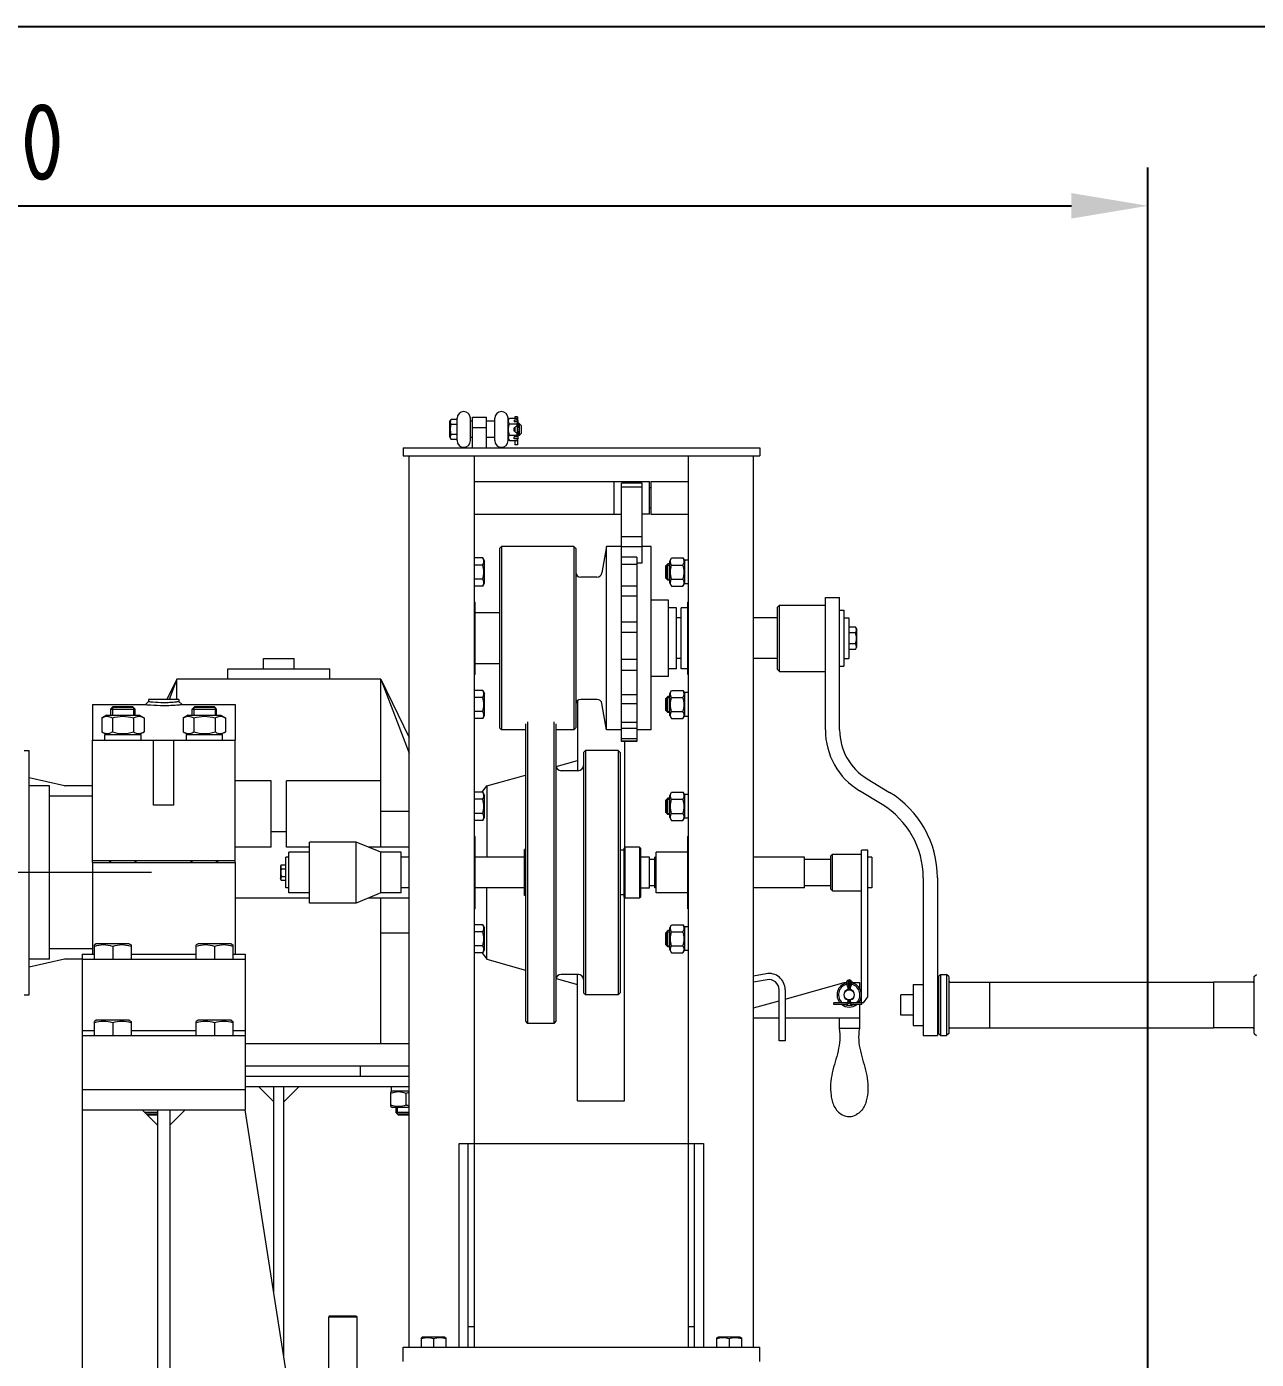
# Model space of a CAD drawing. Header units: millimetres. Extents: x 0 to 1611, y 0 to 420.
# Drawn here: x 282.7 to 331, y 286.5 to 338.8 of the extents above; entities that cross this region are included whole.
import ezdxf

# ---------------------------------------------------------------- set-up
doc = ezdxf.new("R2010")
doc.units = ezdxf.units.MM
doc.header["$LTSCALE"] = 32.67
doc.header["$PDMODE"] = 3
doc.header["$PDSIZE"] = 0.3125
doc.linetypes.add('CENTER', pattern=[0.6, 0.375, -0.075, 0.075, -0.075])
doc.linetypes.add('Сплошная', pattern=[0])
doc.layers.get('Defpoints').update_dxf_attribs({"linetype": 'CONTINUOUS', "lineweight": 18})
doc.layers.add('3_ALL_AXES', color=7, linetype='CONTINUOUS', lineweight=18)
doc.layers.add('Text', color=3, linetype='CONTINUOUS', lineweight=18)
doc.styles.add('Style1', font='romans.shx', dxfattribs={"width": 0.8})
doc.dimstyles.new('LIN1', dxfattribs={"dimtxt": 3, "dimasz": 3, "dimexe": 1.5, "dimexo": 0, "dimgap": 1, "dimtad": 1, "dimdec": 0, "dimzin": 12, "dimdsep": 46, "dimtxsty": 'Style1', "dimcen": 0, "dimclrt": 3, "dimadec": 0, "dimazin": 0, "dimtfac": 1, "dimtdec": 0, "dimtmove": 0, "dimatfit": 3, "dimfxl": 1, "dimtolj": 1, "dimtzin": 12, "dimarcsym": 0})

# ---------------------------------------------------------------- blocks, each defined once
blk = doc.blocks.new('*D98')
at = {"layer": 'Defpoints', "color": 0, "linetype": 'Сплошная', "transparency": 16777216}
for p in [(234.698, 338.803), (326.698, 331.768), (326.698, 276.386)]:
    blk.add_point(p, dxfattribs=at)
at = {"layer": 'Text', "color": 0, "linetype": 'Сплошная', "lineweight": -2, "transparency": 16777216}
for p, q in [((234.698, 338.803), (234.698, 330.268)), ((326.698, 276.386), (326.698, 333.268)), ((237.698, 331.768), (323.698, 331.768))]:
    blk.add_line(p, q, dxfattribs=at)
at = {"layer": 'Text', "color": 0, "linetype": 'Сплошная', "transparency": 16777216}
for points in [[(237.698, 332.268), (237.698, 331.268), (234.698, 331.768)], [(323.698, 332.268), (323.698, 331.268), (326.698, 331.768)]]:
    blk.add_solid(points, dxfattribs=at)
at = {"layer": 'Text', "color": 3, "linetype": 'Сплошная', "transparency": 16777216, "insert": (280.698, 334.268), "char_height": 3, "attachment_point": 5, "style": 'Style1'}
blk.add_mtext('\\A1;2300', dxfattribs=at)
blk = doc.blocks.new('*D99')
at = {"layer": 'Defpoints', "color": 0, "linetype": 'Сплошная', "transparency": 16777216}
for p in [(234.698, 338.803), (326.698, 276.386), (337.758, 276.386)]:
    blk.add_point(p, dxfattribs=at)
at = {"layer": 'Text', "color": 0, "linetype": 'Сплошная', "lineweight": -2, "transparency": 16777216}
for p, q in [((234.698, 338.803), (339.258, 338.803)), ((337.758, 335.803), (337.758, 279.386)), ((326.698, 276.386), (339.258, 276.386))]:
    blk.add_line(p, q, dxfattribs=at)
at = {"layer": 'Text', "color": 0, "linetype": 'Сплошная', "transparency": 16777216}
for points in [[(337.258, 335.803), (338.258, 335.803), (337.758, 338.803)], [(337.258, 279.386), (338.258, 279.386), (337.758, 276.386)]]:
    blk.add_solid(points, dxfattribs=at)
at = {"layer": 'Text', "color": 3, "linetype": 'Сплошная', "transparency": 16777216, "insert": (335.258, 307.594), "char_height": 3, "attachment_point": 5, "rotation": 90, "style": 'Style1'}
blk.add_mtext('\\A1;1560', dxfattribs=at)

msp = doc.modelspace()

# ---------------------------------------------------------------- linework, layer by layer
at = {"layer": '3_ALL_AXES', "linetype": 'Continuous'}
for p, q in [((299.578, 322.546), (299.578, 323.426)), ((300.098, 322.546), (300.098, 323.426)), ((300.178, 323.466), (300.738, 323.466)), ((300.178, 322.266), (300.178, 323.466)), ((300.738, 322.266), (300.738, 323.466)), ((301.058, 322.546), (301.058, 323.426)), ((301.578, 322.546), (301.578, 323.426)), ((301.578, 323.328), (301.634, 323.425)), ((301.634, 323.425), (301.922, 323.425)), ((301.95, 323.48), (301.846, 323.48)), ((301.846, 323.48), (301.846, 323.425)), ((301.978, 323.328), (301.922, 323.425)), ((301.95, 323.48), (301.95, 323.376)), ((299.298, 323.292), (299.348, 323.378)), ((299.298, 322.68), (299.298, 323.292)), ((299.578, 323.378), (299.348, 323.378)), ((299.578, 323.182), (299.348, 323.182)), ((300.178, 323.306), (300.098, 323.306)), ((300.178, 323.066), (300.738, 323.066)), ((301.058, 323.306), (300.738, 323.306)), ((301.634, 323.205), (301.922, 323.205)), ((301.952, 323.35), (301.818, 323.35)), ((301.818, 323.35), (301.818, 323.28)), ((301.952, 323.28), (301.818, 323.28)), ((301.846, 323.056), (301.818, 323.056)), ((301.818, 322.916), (301.818, 323.056)), ((301.846, 322.916), (301.818, 322.916)), ((301.846, 323.058), (301.846, 322.914)), ((301.95, 323.058), (301.95, 322.914)), ((301.95, 323.056), (301.978, 323.056)), ((301.978, 322.916), (301.95, 322.916)), ((301.978, 323.241), (301.952, 323.28)), ((301.952, 323.058), (301.952, 323.058)), ((301.952, 323.058), (301.952, 323.058)), ((301.952, 322.916), (301.952, 323.056)), ((301.978, 323.243), (301.978, 323.328)), ((301.978, 323.241), (301.978, 323.056)), ((302.018, 323.226), (301.978, 323.226)), ((301.978, 322.916), (301.978, 322.731)), ((302.098, 323.146), (302.018, 323.226)), ((302.018, 323.226), (302.018, 322.746)), ((302.098, 323.146), (302.098, 322.826)), ((299.298, 322.68), (299.348, 322.593)), ((299.578, 322.79), (299.348, 322.79)), ((299.578, 322.593), (299.348, 322.593)), ((300.178, 322.666), (300.098, 322.666)), ((301.058, 322.666), (300.738, 322.666)), ((301.578, 322.644), (301.634, 322.547)), ((301.634, 322.766), (301.922, 322.766)), ((301.634, 322.547), (301.922, 322.547)), ((301.952, 322.692), (301.818, 322.692)), ((301.818, 322.622), (301.818, 322.692)), ((301.952, 322.622), (301.818, 322.622)), ((301.846, 322.547), (301.846, 322.384)), ((301.95, 322.384), (301.846, 322.384)), ((301.978, 322.644), (301.922, 322.547)), ((301.95, 322.596), (301.95, 322.384)), ((301.977, 322.729), (301.978, 322.731)), ((301.978, 322.728), (301.977, 322.729)), ((302.018, 322.746), (301.978, 322.746)), ((301.978, 322.644), (301.978, 322.728)), ((302.098, 322.826), (302.018, 322.746)), ((297.458, 322.266), (311.458, 322.266)), ((297.458, 322.266), (297.458, 321.946)), ((297.458, 321.946), (311.458, 321.946)), ((297.698, 286.946), (297.698, 321.946)), ((300.258, 294.946), (300.258, 321.946)), ((308.658, 294.946), (308.658, 321.946)), ((311.218, 286.946), (311.218, 321.946)), ((311.458, 322.266), (311.458, 321.946)), ((300.258, 320.946), (307.138, 320.946)), ((305.738, 320.946), (305.738, 319.666)), ((306.838, 320.881), (306.038, 320.881)), ((306.038, 310.733), (306.038, 320.881)), ((306.838, 317.735), (306.838, 320.881)), ((307.138, 319.666), (307.138, 320.946)), ((307.178, 320.946), (308.658, 320.946)), ((307.178, 320.946), (307.178, 319.666)), ((306.838, 320.722), (306.038, 320.722)), ((307.138, 320.706), (307.178, 320.706)), ((307.138, 319.906), (307.178, 319.906)), ((300.258, 319.666), (306.038, 319.666)), ((307.138, 319.666), (306.838, 319.666)), ((307.178, 319.666), (308.658, 319.666)), ((306.838, 318.77), (306.038, 318.77)), ((301.238, 318.306), (301.318, 318.386)), ((301.238, 318.306), (301.238, 311.266)), ((304.158, 318.386), (301.318, 318.386)), ((301.318, 318.386), (301.318, 311.186)), ((304.238, 318.306), (304.158, 318.386)), ((304.158, 318.386), (304.158, 311.186)), ((304.238, 318.306), (304.238, 311.266)), ((305.438, 318.386), (305.266, 317.353)), ((306.038, 318.386), (305.438, 318.386)), ((305.438, 311.186), (305.438, 318.386)), ((306.838, 318.379), (306.038, 318.379)), ((307.198, 318.386), (306.838, 318.386)), ((307.198, 311.186), (307.198, 318.386)), ((300.587, 317.94), (300.258, 317.94)), ((300.587, 317.663), (300.258, 317.663)), ((300.587, 317.94), (300.658, 317.818)), ((300.658, 316.954), (300.658, 317.818)), ((306.638, 317.974), (306.038, 317.974)), ((306.638, 317.681), (306.038, 317.681)), ((306.638, 317.974), (306.638, 310.733)), ((306.838, 317.735), (306.638, 317.735)), ((307.858, 317.706), (307.778, 317.626)), ((307.815, 317.663), (307.926, 317.663)), ((307.815, 317.663), (307.815, 317.109)), ((307.926, 317.706), (307.858, 317.706)), ((307.858, 317.066), (307.858, 317.706)), ((307.926, 317.818), (307.997, 317.94)), ((307.926, 316.954), (307.926, 317.818)), ((307.997, 317.94), (308.447, 317.94)), ((307.997, 317.663), (308.447, 317.663)), ((308.447, 317.94), (308.518, 317.818)), ((308.658, 317.852), (308.518, 317.852)), ((308.518, 316.92), (308.518, 317.852)), ((305.069, 317.186), (304.438, 317.186)), ((307.778, 317.146), (307.778, 317.626)), ((307.858, 317.066), (307.778, 317.146)), ((300.587, 317.109), (300.258, 317.109)), ((300.587, 316.832), (300.258, 316.832)), ((300.587, 316.832), (300.658, 316.954)), ((306.638, 316.838), (306.038, 316.838)), ((307.815, 317.109), (307.926, 317.109)), ((307.926, 317.066), (307.858, 317.066)), ((307.926, 316.954), (307.997, 316.832)), ((307.997, 317.109), (308.447, 317.109)), ((307.997, 316.832), (308.447, 316.832)), ((308.447, 316.832), (308.518, 316.954)), ((308.658, 316.92), (308.518, 316.92)), ((300.278, 316.206), (300.258, 316.226)), ((300.278, 316.206), (300.278, 313.366)), ((306.638, 316.445), (306.038, 316.445)), ((307.878, 316.286), (307.198, 316.286)), ((307.878, 313.286), (307.878, 316.286)), ((308.638, 316.206), (308.658, 316.226)), ((308.638, 313.366), (308.638, 316.206)), ((312.158, 316.006), (312.238, 316.086)), ((312.238, 316.086), (314.038, 316.086)), ((312.238, 313.486), (312.238, 316.086)), ((314.038, 316.386), (314.598, 316.386)), ((314.038, 311.186), (314.038, 316.386)), ((314.598, 311.186), (314.598, 316.386)), ((301.238, 315.786), (300.278, 315.786)), ((308.198, 315.986), (307.878, 315.986)), ((308.198, 313.586), (308.198, 315.986)), ((308.378, 315.586), (308.198, 315.586)), ((308.638, 315.986), (308.378, 315.986)), ((308.378, 313.586), (308.378, 315.986)), ((312.158, 315.586), (311.218, 315.586)), ((312.158, 313.566), (312.158, 316.006)), ((314.598, 315.886), (314.758, 315.886)), ((314.758, 315.886), (314.758, 313.686)), ((314.758, 315.586), (314.958, 315.586)), ((314.958, 315.586), (314.958, 313.986)), ((306.638, 315.424), (306.038, 315.424)), ((315.222, 315.225), (314.958, 315.225)), ((315.222, 315.225), (315.278, 315.128)), ((315.278, 314.444), (315.278, 315.128)), ((306.638, 315.014), (306.038, 315.014)), ((315.222, 315.005), (314.958, 315.005)), ((315.222, 314.566), (314.958, 314.566)), ((291.978, 313.986), (293.178, 313.986)), ((291.978, 313.586), (291.978, 313.986)), ((293.178, 313.586), (293.178, 313.986)), ((308.378, 313.986), (308.198, 313.986)), ((312.158, 313.986), (311.218, 313.986)), ((314.758, 313.986), (314.958, 313.986)), ((315.222, 314.347), (314.958, 314.347)), ((315.222, 314.347), (315.278, 314.444)), ((290.578, 313.586), (294.578, 313.586)), ((290.578, 313.186), (290.578, 313.586)), ((294.578, 313.186), (294.578, 313.586)), ((301.238, 313.786), (300.278, 313.786)), ((306.638, 313.951), (306.038, 313.951)), ((306.638, 313.525), (306.038, 313.525)), ((308.198, 313.586), (307.878, 313.586)), ((308.638, 313.586), (308.378, 313.586)), ((312.158, 313.566), (312.238, 313.486)), ((312.238, 313.486), (314.038, 313.486)), ((314.598, 313.686), (314.758, 313.686)), ((288.578, 313.186), (288.187, 312.386)), ((288.578, 313.186), (288.27, 312.386)), ((296.578, 313.186), (288.578, 313.186)), ((288.578, 312.386), (288.578, 313.186)), ((296.578, 306.586), (296.578, 313.186)), ((296.578, 313.186), (297.698, 310.896)), ((296.578, 313.186), (297.698, 310.274)), ((300.278, 313.366), (300.258, 313.346)), ((307.878, 313.286), (307.198, 313.286)), ((308.638, 313.366), (308.658, 313.346)), ((300.587, 312.74), (300.258, 312.74)), ((300.587, 312.463), (300.258, 312.463)), ((300.587, 312.74), (300.658, 312.618)), ((300.658, 311.754), (300.658, 312.618)), ((306.638, 312.564), (306.038, 312.564)), ((307.858, 312.506), (307.778, 312.426)), ((307.778, 311.946), (307.778, 312.426)), ((307.815, 312.463), (307.926, 312.463)), ((307.815, 312.463), (307.815, 311.909)), ((307.926, 312.506), (307.858, 312.506)), ((307.858, 311.866), (307.858, 312.506)), ((307.926, 312.618), (307.997, 312.74)), ((307.926, 311.754), (307.926, 312.618)), ((307.997, 312.74), (308.447, 312.74)), ((307.997, 312.463), (308.447, 312.463)), ((308.447, 312.74), (308.518, 312.618)), ((308.658, 312.652), (308.518, 312.652)), ((308.518, 311.72), (308.518, 312.652)), ((285.258, 312.186), (287.338, 312.186)), ((285.258, 312.186), (285.258, 310.786)), ((285.978, 312.006), (286.078, 312.106)), ((285.978, 312.006), (286.938, 312.006)), ((285.978, 311.766), (285.978, 312.006)), ((286.873, 312.071), (286.043, 312.071)), ((286.043, 312.071), (286.043, 311.766)), ((286.078, 312.106), (286.838, 312.106)), ((286.938, 312.006), (286.838, 312.106)), ((286.873, 312.071), (286.873, 311.766)), ((286.938, 311.766), (286.938, 312.006)), ((287.458, 312.306), (287.338, 312.186)), ((288.658, 312.386), (287.458, 312.386)), ((287.458, 312.386), (287.458, 312.306)), ((288.658, 312.386), (288.658, 312.306)), ((288.778, 312.186), (288.658, 312.306)), ((288.778, 312.186), (290.858, 312.186)), ((289.178, 312.006), (289.278, 312.106)), ((289.178, 312.006), (290.138, 312.006)), ((289.178, 311.766), (289.178, 312.006)), ((290.073, 312.071), (289.243, 312.071)), ((289.243, 312.071), (289.243, 311.766)), ((289.278, 312.106), (290.038, 312.106)), ((290.138, 312.006), (290.038, 312.106)), ((290.073, 312.071), (290.073, 311.766)), ((290.138, 311.766), (290.138, 312.006)), ((290.858, 312.186), (290.858, 310.786)), ((300.587, 311.909), (300.258, 311.909)), ((304.304, 312.333), (304.304, 309.586)), ((305.069, 312.386), (304.438, 312.386)), ((305.438, 311.186), (305.266, 312.219)), ((306.638, 312.207), (306.038, 312.207)), ((307.858, 311.866), (307.778, 311.946)), ((307.815, 311.909), (307.926, 311.909)), ((307.997, 311.909), (308.447, 311.909)), ((285.81, 311.766), (285.627, 311.66)), ((285.627, 311.66), (285.627, 311.112)), ((285.81, 311.766), (287.106, 311.766)), ((286.042, 311.66), (286.042, 311.112)), ((286.874, 311.66), (286.874, 311.112)), ((287.106, 311.766), (287.289, 311.66)), ((287.289, 311.66), (287.289, 311.112)), ((289.01, 311.766), (288.827, 311.66)), ((288.827, 311.66), (288.827, 311.112)), ((289.01, 311.766), (290.306, 311.766)), ((289.242, 311.66), (289.242, 311.112)), ((290.074, 311.66), (290.074, 311.112)), ((290.306, 311.766), (290.489, 311.66)), ((290.489, 311.66), (290.489, 311.112)), ((300.587, 311.632), (300.258, 311.632)), ((300.587, 311.632), (300.658, 311.754)), ((302.258, 311.426), (302.258, 299.746)), ((302.338, 311.506), (302.338, 299.666)), ((303.378, 311.506), (303.378, 299.666)), ((303.458, 311.426), (303.458, 299.746)), ((306.638, 311.477), (306.038, 311.477)), ((307.926, 311.866), (307.858, 311.866)), ((307.926, 311.754), (307.997, 311.632)), ((307.997, 311.632), (308.447, 311.632)), ((308.447, 311.632), (308.518, 311.754)), ((308.658, 311.72), (308.518, 311.72)), ((285.627, 311.112), (285.81, 311.006)), ((285.748, 311.006), (287.168, 311.006)), ((285.748, 310.786), (285.748, 311.006)), ((287.289, 311.112), (287.106, 311.006)), ((287.168, 310.786), (287.168, 311.006)), ((288.827, 311.112), (289.01, 311.006)), ((288.948, 311.006), (290.368, 311.006)), ((288.948, 310.786), (288.948, 311.006)), ((290.489, 311.112), (290.306, 311.006)), ((290.368, 310.786), (290.368, 311.006)), ((301.238, 311.266), (301.318, 311.186)), ((302.258, 311.186), (301.318, 311.186)), ((304.158, 311.186), (303.458, 311.186)), ((304.238, 311.266), (304.158, 311.186)), ((306.038, 311.186), (305.438, 311.186)), ((306.638, 311.238), (306.038, 311.238)), ((307.198, 311.186), (306.638, 311.186)), ((282.578, 310.386), (282.778, 310.386)), ((282.778, 300.786), (282.778, 310.386)), ((285.258, 310.786), (290.858, 310.786)), ((285.258, 305.986), (285.258, 310.786)), ((287.658, 308.238), (287.658, 310.786)), ((288.458, 308.238), (288.458, 310.786)), ((290.858, 305.986), (290.858, 310.786)), ((304.538, 310.306), (304.618, 310.386)), ((305.898, 310.386), (304.618, 310.386)), ((304.618, 310.386), (304.618, 300.786)), ((305.978, 310.306), (305.898, 310.386)), ((305.898, 310.386), (305.898, 300.786)), ((306.638, 310.838), (306.038, 310.838)), ((306.638, 310.75), (306.038, 310.75)), ((306.638, 310.733), (306.038, 310.733)), ((306.144, 310.733), (306.144, 306.551)), ((303.462, 309.749), (304.304, 309.986)), ((304.538, 310.306), (304.538, 300.866)), ((305.978, 310.306), (305.978, 300.866)), ((284.169, 308.988), (282.778, 309.3)), ((300.744, 308.986), (302.258, 309.411)), ((304.338, 309.586), (303.658, 309.586)), ((315.672, 309.273), (316.558, 308.733)), ((283.578, 308.986), (282.778, 308.986)), ((283.578, 302.186), (283.578, 308.986)), ((285.258, 308.986), (284.187, 308.986)), ((292.278, 309.186), (290.858, 309.186)), ((292.278, 306.586), (292.278, 309.186)), ((296.578, 309.186), (292.878, 309.186)), ((292.878, 306.586), (292.878, 309.186)), ((300.568, 308.74), (300.744, 308.986)), ((300.744, 308.986), (300.744, 306.186)), ((316.267, 308.255), (315.381, 308.795)), ((285.258, 308.586), (283.578, 308.586)), ((288.458, 308.238), (287.658, 308.238)), ((300.587, 308.74), (300.258, 308.74)), ((300.587, 308.463), (300.258, 308.463)), ((300.587, 308.74), (300.658, 308.618)), ((300.658, 307.754), (300.658, 308.618)), ((307.858, 308.506), (307.778, 308.426)), ((307.778, 307.946), (307.778, 308.426)), ((307.815, 308.463), (307.926, 308.463)), ((307.815, 308.463), (307.815, 307.909)), ((307.926, 308.506), (307.858, 308.506)), ((307.858, 307.866), (307.858, 308.506)), ((307.926, 308.618), (307.997, 308.74)), ((307.926, 307.754), (307.926, 308.618)), ((307.997, 308.74), (308.447, 308.74)), ((307.997, 308.463), (308.447, 308.463)), ((308.447, 308.74), (308.518, 308.618)), ((308.658, 308.652), (308.518, 308.652)), ((308.518, 307.72), (308.518, 308.652)), ((297.698, 307.986), (296.578, 307.986)), ((300.587, 307.909), (300.258, 307.909)), ((300.587, 307.632), (300.658, 307.754)), ((307.858, 307.866), (307.778, 307.946)), ((307.815, 307.909), (307.926, 307.909)), ((307.926, 307.866), (307.858, 307.866)), ((307.926, 307.754), (307.997, 307.632)), ((307.997, 307.909), (308.447, 307.909)), ((308.447, 307.632), (308.518, 307.754)), ((308.658, 307.72), (308.518, 307.72)), ((292.878, 307.186), (292.278, 307.186)), ((300.587, 307.632), (300.258, 307.632)), ((307.997, 307.632), (308.447, 307.632)), ((295.612, 306.786), (293.778, 306.786)), ((293.778, 304.386), (293.778, 306.786)), ((296.578, 306.386), (295.612, 306.786)), ((295.612, 304.386), (295.612, 306.786)), ((300.278, 307.006), (300.258, 307.026)), ((300.278, 307.006), (300.278, 304.166)), ((308.638, 307.006), (308.658, 307.026)), ((308.638, 304.166), (308.638, 307.006)), ((292.278, 306.586), (290.858, 306.586)), ((292.978, 306.186), (292.858, 306.186)), ((292.858, 304.986), (292.858, 306.186)), ((293.778, 306.586), (292.878, 306.586)), ((293.778, 306.386), (292.978, 306.386)), ((292.978, 304.786), (292.978, 306.386)), ((297.698, 306.586), (296.095, 306.586)), ((297.378, 306.386), (296.578, 306.386)), ((296.578, 304.786), (296.578, 306.386)), ((297.378, 304.786), (297.378, 306.386)), ((297.698, 306.186), (297.378, 306.186)), ((302.218, 306.186), (300.278, 306.186)), ((302.258, 306.486), (302.218, 306.486)), ((302.218, 304.686), (302.218, 306.486)), ((306.138, 306.466), (305.978, 306.466)), ((306.138, 306.546), (306.178, 306.586)), ((306.138, 304.626), (306.138, 306.546)), ((306.738, 306.586), (306.178, 306.586)), ((306.178, 304.586), (306.178, 306.586)), ((306.778, 306.546), (306.738, 306.586)), ((306.738, 306.586), (306.738, 304.586)), ((306.778, 306.546), (306.778, 304.626)), ((307.138, 306.196), (306.778, 306.196)), ((307.138, 304.976), (307.138, 306.196)), ((307.398, 306.186), (307.338, 306.186)), ((307.338, 304.986), (307.338, 306.186)), ((308.638, 306.386), (307.398, 306.386)), ((307.398, 304.786), (307.398, 306.386)), ((313.218, 306.186), (311.218, 306.186)), ((313.218, 304.986), (313.218, 306.186)), ((314.258, 306.242), (314.322, 306.306)), ((314.258, 304.93), (314.258, 306.242)), ((314.322, 306.306), (315.458, 306.306)), ((314.322, 304.866), (314.322, 306.306)), ((315.698, 306.466), (315.458, 306.466)), ((315.458, 300.466), (315.458, 306.466)), ((315.698, 305.531), (315.698, 306.466)), ((315.858, 306.186), (315.698, 306.186)), ((315.858, 306.186), (315.858, 304.986)), ((285.258, 306.066), (290.858, 306.066)), ((285.258, 305.986), (290.858, 305.986)), ((285.258, 305.986), (285.258, 302.386)), ((285.938, 305.986), (285.938, 306.066)), ((285.978, 305.986), (285.978, 306.066)), ((286.938, 305.986), (286.938, 306.066)), ((286.978, 305.986), (286.978, 306.066)), ((289.138, 305.986), (289.138, 306.066)), ((289.178, 305.986), (289.178, 306.066)), ((290.138, 305.986), (290.138, 306.066)), ((290.178, 305.986), (290.178, 306.066)), ((290.858, 305.986), (290.858, 302.386)), ((292.676, 305.886), (292.638, 305.82)), ((292.638, 305.82), (292.638, 305.352)), ((292.676, 305.886), (292.858, 305.886)), ((292.676, 305.736), (292.858, 305.736)), ((307.338, 306.102), (307.138, 306.102)), ((314.258, 306.102), (313.218, 306.102)), ((292.676, 305.286), (292.638, 305.352)), ((292.676, 305.436), (292.858, 305.436)), ((292.676, 305.286), (292.858, 305.286)), ((315.698, 300.706), (315.698, 305.531)), ((317.878, 305.386), (317.878, 299.186)), ((318.438, 305.386), (318.438, 299.186)), ((293.778, 304.586), (290.858, 304.586)), ((292.978, 304.986), (292.858, 304.986)), ((293.778, 304.786), (292.978, 304.786)), ((296.578, 304.786), (295.612, 304.386)), ((297.698, 304.586), (296.095, 304.586)), ((297.378, 304.786), (296.578, 304.786)), ((296.578, 298.866), (296.578, 304.586)), ((297.698, 304.986), (297.378, 304.986)), ((302.218, 304.986), (300.278, 304.986)), ((300.744, 302.186), (300.744, 304.986)), ((302.258, 304.686), (302.218, 304.686)), ((306.138, 304.706), (305.978, 304.706)), ((306.138, 304.626), (306.178, 304.586)), ((306.144, 296.626), (306.144, 304.62)), ((306.738, 304.586), (306.178, 304.586)), ((306.778, 304.626), (306.738, 304.586)), ((307.138, 304.976), (306.778, 304.976)), ((307.338, 305.07), (307.138, 305.07)), ((307.398, 304.986), (307.338, 304.986)), ((308.638, 304.786), (307.398, 304.786)), ((313.218, 304.986), (311.218, 304.986)), ((314.258, 305.07), (313.218, 305.07)), ((314.258, 304.93), (314.322, 304.866)), ((314.322, 304.866), (315.458, 304.866)), ((315.858, 304.986), (315.698, 304.986)), ((295.612, 304.386), (293.778, 304.386)), ((300.278, 304.166), (300.258, 304.146)), ((308.638, 304.166), (308.658, 304.146)), ((300.587, 303.54), (300.258, 303.54)), ((300.587, 303.54), (300.658, 303.418)), ((307.926, 303.418), (307.997, 303.54)), ((307.997, 303.54), (308.447, 303.54)), ((308.447, 303.54), (308.518, 303.418)), ((297.698, 303.207), (296.578, 303.207)), ((300.587, 303.263), (300.258, 303.263)), ((300.658, 302.554), (300.658, 303.418)), ((307.858, 303.306), (307.778, 303.226)), ((307.778, 302.746), (307.778, 303.226)), ((307.815, 303.263), (307.926, 303.263)), ((307.815, 303.263), (307.815, 302.709)), ((307.926, 303.306), (307.858, 303.306)), ((307.858, 302.666), (307.858, 303.306)), ((307.926, 302.554), (307.926, 303.418)), ((307.997, 303.263), (308.447, 303.263)), ((308.658, 303.452), (308.518, 303.452)), ((308.518, 302.52), (308.518, 303.452)), ((285.258, 302.586), (283.578, 302.586)), ((285.41, 302.786), (285.338, 302.744)), ((285.338, 302.186), (285.338, 302.744)), ((286.706, 302.786), (285.41, 302.786)), ((286.058, 302.68), (286.058, 302.186)), ((286.706, 302.786), (286.778, 302.744)), ((286.778, 302.744), (286.778, 302.186)), ((289.41, 302.786), (289.338, 302.744)), ((289.338, 302.186), (289.338, 302.744)), ((290.706, 302.786), (289.41, 302.786)), ((290.058, 302.68), (290.058, 302.186)), ((290.706, 302.786), (290.778, 302.744)), ((290.778, 302.744), (290.778, 302.186)), ((300.587, 302.709), (300.258, 302.709)), ((300.587, 302.432), (300.658, 302.554)), ((307.858, 302.666), (307.778, 302.746)), ((307.815, 302.709), (307.926, 302.709)), ((307.926, 302.666), (307.858, 302.666)), ((307.926, 302.554), (307.997, 302.432)), ((307.997, 302.709), (308.447, 302.709)), ((308.447, 302.432), (308.518, 302.554)), ((308.658, 302.52), (308.518, 302.52)), ((283.578, 302.186), (282.778, 302.186)), ((284.169, 302.184), (282.778, 301.872)), ((284.858, 302.186), (284.187, 302.186)), ((284.858, 302.386), (285.338, 302.386)), ((284.858, 302.386), (284.858, 299.386)), ((284.858, 302.186), (291.258, 302.186)), ((286.778, 302.386), (289.338, 302.386)), ((290.778, 302.386), (291.258, 302.386)), ((291.258, 302.386), (291.258, 299.386)), ((300.587, 302.432), (300.258, 302.432)), ((300.568, 302.432), (300.744, 302.186)), ((300.744, 302.186), (302.258, 301.76)), ((307.997, 302.432), (308.447, 302.432)), ((303.462, 301.422), (304.304, 301.186)), ((304.338, 301.586), (303.658, 301.586)), ((304.304, 296.626), (304.304, 301.586)), ((311.218, 301.532), (311.709, 301.617)), ((318.558, 301.586), (318.478, 301.506)), ((318.478, 301.506), (318.478, 299.266)), ((318.558, 301.586), (318.798, 301.586)), ((318.558, 301.586), (318.558, 299.186)), ((318.878, 301.506), (318.798, 301.586)), ((318.798, 301.586), (318.798, 299.186)), ((318.878, 301.506), (318.878, 299.266)), ((330.878, 301.506), (330.958, 301.586)), ((330.878, 299.266), (330.878, 301.506)), ((311.75, 301.38), (311.218, 301.288)), ((312.218, 298.986), (312.218, 300.986)), ((312.458, 300.622), (314.774, 301.266)), ((312.458, 300.986), (312.458, 298.986)), ((314.774, 301.266), (314.86, 301.266)), ((314.866, 301.22), (314.919, 301.07)), ((314.915, 301.266), (315.033, 301.266)), ((314.917, 301.238), (314.97, 301.088)), ((314.919, 301.07), (314.92, 301.066)), ((314.92, 301.066), (314.92, 300.978)), ((314.974, 301.066), (314.974, 300.986)), ((314.978, 301.088), (315.031, 301.238)), ((315.028, 301.066), (315.029, 301.07)), ((315.028, 300.978), (315.028, 301.066)), ((315.029, 301.07), (315.081, 301.22)), ((315.088, 301.266), (315.374, 301.266)), ((315.374, 301.266), (315.374, 301.051)), ((317.478, 301.186), (317.878, 301.186)), ((317.478, 301.186), (317.478, 299.586)), ((318.478, 301.086), (318.438, 301.086)), ((318.942, 301.286), (320.478, 301.286)), ((320.478, 301.286), (329.278, 301.286)), ((320.478, 301.286), (320.478, 299.486)), ((330.814, 301.286), (329.278, 301.286)), ((329.278, 301.286), (329.278, 299.486)), ((282.578, 300.786), (282.778, 300.786)), ((304.538, 300.866), (304.618, 300.786)), ((305.898, 300.786), (304.618, 300.786)), ((305.978, 300.866), (305.898, 300.786)), ((311.218, 300.278), (312.218, 300.556)), ((314.88, 300.466), (314.372, 300.466)), ((314.372, 300.412), (314.372, 300.466)), ((314.88, 300.412), (314.372, 300.412)), ((314.92, 300.593), (314.92, 300.506)), ((314.974, 300.586), (314.974, 300.506)), ((315.028, 300.506), (315.028, 300.593)), ((315.538, 300.466), (315.068, 300.466)), ((315.468, 300.412), (315.068, 300.412)), ((315.374, 300.521), (315.374, 300.466)), ((315.374, 300.412), (315.374, 299.466)), ((315.468, 300.412), (315.468, 300.466)), ((315.538, 300.466), (315.698, 300.706)), ((317.478, 300.786), (316.998, 300.786)), ((316.998, 299.986), (316.998, 300.786)), ((312.218, 299.866), (311.218, 299.866)), ((315.374, 299.866), (312.458, 299.866)), ((314.574, 299.866), (314.574, 299.466)), ((317.478, 299.986), (316.998, 299.986)), ((284.858, 299.386), (285.338, 299.386)), ((284.858, 299.386), (285.338, 299.386)), ((284.858, 299.386), (284.858, 276.386)), ((285.41, 299.786), (285.338, 299.744)), ((285.338, 299.186), (285.338, 299.744)), ((286.706, 299.786), (285.41, 299.786)), ((286.058, 299.68), (286.058, 299.186)), ((286.706, 299.786), (286.778, 299.744)), ((286.778, 299.744), (286.778, 299.186)), ((286.778, 299.386), (289.338, 299.386)), ((286.778, 299.386), (289.338, 299.386)), ((289.41, 299.786), (289.338, 299.744)), ((289.338, 299.186), (289.338, 299.744)), ((290.706, 299.786), (289.41, 299.786)), ((290.058, 299.68), (290.058, 299.186)), ((290.706, 299.786), (290.778, 299.744)), ((290.778, 299.744), (290.778, 299.186)), ((290.778, 299.386), (291.258, 299.386)), ((290.778, 299.386), (291.258, 299.386)), ((291.258, 299.386), (291.258, 296.266)), ((302.258, 299.746), (302.338, 299.666)), ((303.378, 299.666), (302.338, 299.666)), ((303.458, 299.746), (303.378, 299.666)), ((315.374, 299.466), (314.574, 299.466)), ((317.478, 299.586), (317.878, 299.586)), ((318.478, 299.686), (318.438, 299.686)), ((318.942, 299.486), (320.478, 299.486)), ((320.478, 299.486), (329.278, 299.486)), ((330.814, 299.486), (329.278, 299.486)), ((284.858, 299.186), (291.258, 299.186)), ((297.698, 298.866), (291.258, 298.866)), ((312.458, 298.986), (312.218, 298.986)), ((317.878, 299.186), (318.438, 299.186)), ((318.558, 299.186), (318.478, 299.266)), ((318.558, 299.186), (318.798, 299.186)), ((318.878, 299.266), (318.798, 299.186)), ((330.878, 299.266), (330.958, 299.186)), ((297.698, 297.986), (291.258, 297.986)), ((295.778, 297.986), (295.778, 297.586)), ((291.258, 297.586), (297.698, 297.586)), ((284.858, 297.066), (291.258, 297.066)), ((291.258, 297.186), (297.698, 297.186)), ((292.378, 296.586), (291.778, 297.186)), ((292.378, 289.114), (292.378, 297.186)), ((293.378, 297.186), (292.778, 296.586)), ((292.778, 286.56), (292.778, 297.186)), ((297.038, 297.006), (296.978, 296.971)), ((296.978, 296.4), (296.978, 296.971)), ((296.988, 297.186), (296.988, 297.006)), ((297.698, 297.006), (296.988, 297.006)), ((297.578, 296.454), (297.578, 296.918)), ((284.858, 296.266), (291.258, 296.266)), ((287.818, 295.666), (287.218, 296.266)), ((287.232, 296.252), (287.232, 296.266)), ((287.818, 296.266), (287.818, 276.386)), ((288.898, 296.266), (288.298, 295.666)), ((288.298, 296.266), (288.298, 276.386)), ((294.058, 278.386), (291.258, 296.266)), ((296.978, 296.4), (297.038, 296.366)), ((297.698, 296.366), (297.038, 296.366)), ((297.178, 296.366), (297.178, 296.166)), ((297.232, 296.112), (297.232, 296.366)), ((304.304, 296.626), (306.144, 296.626)), ((287.818, 296.166), (287.318, 296.166)), ((287.372, 296.112), (287.818, 296.112)), ((287.818, 296.066), (287.418, 296.066)), ((297.698, 296.166), (297.178, 296.166)), ((297.278, 296.066), (297.178, 296.166)), ((297.232, 296.112), (297.698, 296.112)), ((297.698, 296.066), (297.278, 296.066)), ((299.658, 294.946), (309.258, 294.946)), ((299.658, 286.946), (299.658, 294.946)), ((300.018, 286.946), (300.018, 294.946)), ((300.258, 286.946), (300.258, 294.946)), ((308.658, 286.946), (308.658, 294.946)), ((308.898, 286.946), (308.898, 294.946)), ((309.258, 294.946), (309.258, 286.946)), ((294.588, 288.186), (294.548, 288.146)), ((294.548, 288.146), (295.648, 288.146)), ((294.548, 285.586), (294.548, 288.146)), ((294.588, 288.186), (295.608, 288.186)), ((295.608, 288.186), (295.648, 288.146)), ((295.648, 285.586), (295.648, 288.146)), ((298.226, 287.346), (298.178, 287.318)), ((298.178, 286.946), (298.178, 287.318)), ((299.09, 287.346), (298.226, 287.346)), ((299.09, 287.346), (299.138, 287.318)), ((299.138, 287.318), (299.138, 286.946)), ((300.258, 287.746), (300.018, 287.746)), ((308.898, 287.746), (308.658, 287.746)), ((309.826, 287.346), (309.778, 287.318)), ((309.778, 286.946), (309.778, 287.318)), ((310.69, 287.346), (309.826, 287.346)), ((310.69, 287.346), (310.738, 287.318)), ((310.738, 287.318), (310.738, 286.946)), ((297.458, 286.946), (311.458, 286.946)), ((297.458, 286.386), (297.458, 286.946)), ((298.658, 287.275), (298.658, 286.946)), ((310.258, 287.275), (310.258, 286.946)), ((311.458, 286.386), (311.458, 286.946))]:
    msp.add_line(p, q, dxfattribs=at)
at = {"layer": '3_ALL_AXES', "linetype": 'CENTER'}
msp.add_line((287.578, 305.586), (213.054, 305.586), dxfattribs=at)
at = {"layer": '3_ALL_AXES', "linetype": 'Continuous'}
msp.add_circle((314.974, 300.786), 0.2, dxfattribs=at)
for centre, radius, start, end in [((299.838, 323.426), 0.26, 0, 180), ((301.318, 323.426), 0.26, 0, 180), ((301.932, 323.378), 0.345, 206.1954, 210.0783), ((301.898, 322.986), 0.064, 144.9039, 215.0961), ((301.898, 323.046), 0.054, 16.6015, 163.3985), ((301.858, 323.058), 0.012, 163.3985, 180), ((301.858, 322.914), 0.012, 180, 196.6015), ((301.898, 322.926), 0.054, 196.6015, 343.3985), ((301.938, 323.058), 0.012, 0, 16.6015), ((301.898, 322.986), 0.064, 324.9039, 35.0961), ((301.938, 322.914), 0.012, 343.3985, 0), ((283.818, 311.458), 21.686, 33.1304, 33.2541), ((301.248, 322.982), 0.708, 6.1533, 6.4336), ((301.253, 322.983), 0.703, 5.9712, 6.1318), ((301.253, 322.989), 0.703, 353.8468, 354.0288), ((301.248, 322.989), 0.708, 353.5664, 353.8467), ((299.838, 322.546), 0.26, 180, 0), ((301.318, 322.546), 0.26, 180, 0), ((301.932, 322.594), 0.345, 149.9217, 153.8046), ((283.673, 334.678), 21.859, 326.7462, 326.864), ((283.818, 334.513), 21.686, 326.7459, 326.8696), ((304.438, 317.386), 0.2, 180, 270), ((305.069, 317.386), 0.2, 270, 350.5377), ((304.438, 312.186), 0.2, 90, 180), ((305.069, 312.186), 0.2, 9.4623, 90), ((316.838, 311.186), 2.8, 180, 238.6365), ((316.838, 311.186), 2.24, 180, 238.6365), ((303.658, 309.786), 0.2, 180, 270), ((304.338, 309.786), 0.2, 270, 0), ((284.187, 309.066), 0.08, 257.3546, 270), ((314.518, 305.386), 3.36, 0, 58.6365), ((314.518, 305.386), 3.92, 0, 58.6365), ((284.187, 302.106), 0.08, 90, 102.6454), ((303.658, 301.386), 0.2, 90, 180), ((304.338, 301.386), 0.2, 0, 90), ((311.818, 300.986), 0.64, 0, 99.7824), ((311.818, 300.986), 0.4, 0, 99.7824), ((314.974, 300.786), 0.48, 103.7214, 221.8315), ((314.974, 300.786), 0.42, 103.5541, 229.6516), ((314.974, 300.786), 0.21, 104.9094, 255.0906), ((314.974, 301.258), 0.114, 340.6081, 199.3919), ((314.974, 301.258), 0.06, 340.6081, 199.3919), ((314.974, 300.786), 0.48, 82.8408, 97.1592), ((314.974, 300.786), 0.42, 83.9282, 96.0718), ((314.908, 301.066), 0.066, 0, 19.3919), ((315.04, 301.066), 0.066, 160.6081, 180), ((314.974, 300.786), 0.21, 284.9094, 75.0906), ((314.974, 300.786), 0.42, 310.3484, 76.4459), ((314.974, 300.786), 0.48, 318.1685, 76.2786), ((318.942, 301.35), 0.064, 180, 270), ((330.814, 301.35), 0.064, 270, 0), ((314.974, 300.786), 0.48, 231.2274, 308.7726), ((314.974, 300.786), 0.42, 243.005, 296.995), ((314.88, 300.506), 0.094, 270, 0), ((314.88, 300.506), 0.04, 270, 0), ((315.068, 300.506), 0.094, 180, 270), ((315.068, 300.506), 0.04, 180, 270), ((318.942, 299.422), 0.064, 90, 180), ((330.814, 299.422), 0.064, 0, 90), ((314.974, 296.595), 0.585, 242.2061, 297.7939)]:
    msp.add_arc(centre, radius, start, end, dxfattribs=at)
for points, knots in [([(301.623, 323.226), (301.615, 323.242), (301.602, 323.274), (301.596, 323.344), (301.616, 323.394), (301.634, 323.425)], [0, 0, 0, 0, 0.253828, 0.496665, 1, 1, 1, 1]), ([(301.952, 323.35), (301.951, 323.356), (301.944, 323.382), (301.932, 323.407), (301.922, 323.425)], [0, 0, 0, 0, 0.242032, 1, 1, 1, 1]), ([(299.348, 323.182), (299.331, 323.212), (299.304, 323.28), (299.331, 323.349), (299.348, 323.378)], [0, 0, 0, 0, 0.5, 1, 1, 1, 1]), ([(299.348, 322.79), (299.33, 322.853), (299.306, 322.986), (299.33, 323.119), (299.348, 323.182)], [0, 0, 0, 0, 0.5, 1, 1, 1, 1]), ([(301.634, 322.766), (301.613, 322.838), (301.586, 322.986), (301.613, 323.134), (301.634, 323.205)], [0, 0, 0, 0, 0.5, 1, 1, 1, 1]), ([(301.922, 323.205), (301.926, 323.211), (301.938, 323.235), (301.948, 323.26), (301.952, 323.28)], [0, 0, 0, 0, 0.259134, 1, 1, 1, 1]), ([(299.348, 322.593), (299.331, 322.623), (299.304, 322.691), (299.331, 322.76), (299.348, 322.79)], [0, 0, 0, 0, 0.5, 1, 1, 1, 1]), ([(301.634, 322.547), (301.616, 322.577), (301.596, 322.628), (301.602, 322.698), (301.615, 322.73), (301.623, 322.746)], [0, 0, 0, 0, 0.503335, 0.746172, 1, 1, 1, 1]), ([(301.952, 322.692), (301.951, 322.698), (301.944, 322.724), (301.932, 322.749), (301.922, 322.766)], [0, 0, 0, 0, 0.242032, 1, 1, 1, 1]), ([(301.922, 322.547), (301.926, 322.553), (301.938, 322.577), (301.948, 322.602), (301.952, 322.622)], [0, 0, 0, 0, 0.259134, 1, 1, 1, 1]), ([(300.587, 317.663), (300.612, 317.705), (300.649, 317.802), (300.612, 317.898), (300.587, 317.94)], [0, 0, 0, 0, 0.5, 1, 1, 1, 1]), ([(300.587, 317.109), (300.613, 317.198), (300.647, 317.386), (300.613, 317.573), (300.587, 317.663)], [0, 0, 0, 0, 0.5, 1, 1, 1, 1]), ([(307.975, 317.706), (307.967, 317.725), (307.954, 317.763), (307.951, 317.846), (307.976, 317.904), (307.997, 317.94)], [0, 0, 0, 0, 0.250796, 0.493485, 1, 1, 1, 1]), ([(307.997, 317.109), (307.971, 317.198), (307.937, 317.386), (307.971, 317.573), (307.997, 317.663)], [0, 0, 0, 0, 0.5, 1, 1, 1, 1]), ([(308.469, 317.706), (308.477, 317.725), (308.49, 317.763), (308.493, 317.846), (308.468, 317.904), (308.447, 317.94)], [0, 0, 0, 0, 0.250796, 0.493485, 1, 1, 1, 1]), ([(308.447, 317.109), (308.473, 317.198), (308.507, 317.386), (308.473, 317.573), (308.447, 317.663)], [0, 0, 0, 0, 0.5, 1, 1, 1, 1]), ([(300.587, 316.832), (300.612, 316.873), (300.649, 316.97), (300.612, 317.067), (300.587, 317.109)], [0, 0, 0, 0, 0.5, 1, 1, 1, 1]), ([(307.997, 316.832), (307.976, 316.867), (307.951, 316.926), (307.954, 317.008), (307.967, 317.047), (307.975, 317.066)], [0, 0, 0, 0, 0.506515, 0.749204, 1, 1, 1, 1]), ([(308.447, 316.832), (308.468, 316.867), (308.493, 316.926), (308.49, 317.008), (308.477, 317.047), (308.469, 317.066)], [0, 0, 0, 0, 0.506515, 0.749204, 1, 1, 1, 1]), ([(315.222, 315.005), (315.241, 315.038), (315.271, 315.115), (315.241, 315.191), (315.222, 315.225)], [0, 0, 0, 0, 0.5, 1, 1, 1, 1]), ([(315.222, 314.566), (315.243, 314.638), (315.269, 314.786), (315.243, 314.934), (315.222, 315.005)], [0, 0, 0, 0, 0.5, 1, 1, 1, 1]), ([(315.222, 314.347), (315.241, 314.38), (315.271, 314.457), (315.241, 314.533), (315.222, 314.566)], [0, 0, 0, 0, 0.5, 1, 1, 1, 1]), ([(300.587, 312.463), (300.612, 312.505), (300.649, 312.602), (300.612, 312.698), (300.587, 312.74)], [0, 0, 0, 0, 0.5, 1, 1, 1, 1]), ([(300.587, 311.909), (300.613, 311.998), (300.647, 312.186), (300.613, 312.373), (300.587, 312.463)], [0, 0, 0, 0, 0.5, 1, 1, 1, 1]), ([(307.975, 312.506), (307.967, 312.525), (307.954, 312.563), (307.951, 312.646), (307.976, 312.704), (307.997, 312.74)], [0, 0, 0, 0, 0.250796, 0.493485, 1, 1, 1, 1]), ([(307.997, 311.909), (307.971, 311.998), (307.937, 312.186), (307.971, 312.373), (307.997, 312.463)], [0, 0, 0, 0, 0.5, 1, 1, 1, 1]), ([(308.469, 312.506), (308.477, 312.525), (308.49, 312.563), (308.493, 312.646), (308.468, 312.704), (308.447, 312.74)], [0, 0, 0, 0, 0.250796, 0.493485, 1, 1, 1, 1]), ([(308.447, 311.909), (308.473, 311.998), (308.507, 312.186), (308.473, 312.373), (308.447, 312.463)], [0, 0, 0, 0, 0.5, 1, 1, 1, 1]), ([(287.338, 312.186), (287.407, 312.175), (287.648, 312.162), (287.888, 312.148), (288.058, 312.148)], [0, 0, 0, 0, 0.291337, 1, 1, 1, 1]), ([(287.458, 312.306), (287.515, 312.294), (287.716, 312.281), (287.916, 312.267), (288.058, 312.267)], [0, 0, 0, 0, 0.291674, 1, 1, 1, 1]), ([(288.058, 312.267), (288.135, 312.267), (288.277, 312.27), (288.445, 312.284), (288.552, 312.292), (288.607, 312.302), (288.638, 312.299), (288.655, 312.308), (288.658, 312.306)], [0, 0, 0, 0, 0.384319, 0.709722, 0.833685, 0.925155, 0.981153, 1, 1, 1, 1]), ([(288.058, 312.148), (288.15, 312.148), (288.321, 312.151), (288.522, 312.164), (288.65, 312.172), (288.717, 312.183), (288.754, 312.178), (288.775, 312.189), (288.778, 312.186)], [0, 0, 0, 0, 0.384623, 0.710045, 0.833916, 0.925276, 0.981186, 1, 1, 1, 1]), ([(300.587, 311.632), (300.612, 311.673), (300.649, 311.77), (300.612, 311.867), (300.587, 311.909)], [0, 0, 0, 0, 0.5, 1, 1, 1, 1]), ([(285.627, 311.66), (285.68, 311.691), (285.768, 311.728), (285.892, 311.723), (285.95, 311.704), (285.978, 311.692)], [0, 0, 0, 0, 0.506515, 0.749204, 1, 1, 1, 1]), ([(286.042, 311.66), (286.177, 311.699), (286.458, 311.75), (286.739, 311.699), (286.874, 311.66)], [0, 0, 0, 0, 0.5, 1, 1, 1, 1]), ([(286.938, 311.692), (286.966, 311.704), (287.024, 311.723), (287.148, 311.728), (287.236, 311.691), (287.289, 311.66)], [0, 0, 0, 0, 0.250796, 0.493485, 1, 1, 1, 1]), ([(288.827, 311.66), (288.88, 311.691), (288.968, 311.728), (289.092, 311.723), (289.15, 311.704), (289.178, 311.692)], [0, 0, 0, 0, 0.506515, 0.749204, 1, 1, 1, 1]), ([(289.242, 311.66), (289.377, 311.699), (289.658, 311.75), (289.939, 311.699), (290.074, 311.66)], [0, 0, 0, 0, 0.5, 1, 1, 1, 1]), ([(290.138, 311.692), (290.166, 311.704), (290.224, 311.723), (290.348, 311.728), (290.436, 311.691), (290.489, 311.66)], [0, 0, 0, 0, 0.250796, 0.493485, 1, 1, 1, 1]), ([(307.997, 311.632), (307.976, 311.667), (307.951, 311.726), (307.954, 311.808), (307.967, 311.847), (307.975, 311.866)], [0, 0, 0, 0, 0.506515, 0.749204, 1, 1, 1, 1]), ([(308.447, 311.632), (308.468, 311.667), (308.493, 311.726), (308.49, 311.808), (308.477, 311.847), (308.469, 311.866)], [0, 0, 0, 0, 0.506515, 0.749204, 1, 1, 1, 1]), ([(285.627, 311.112), (285.68, 311.081), (285.768, 311.044), (285.892, 311.048), (285.95, 311.067), (285.978, 311.079)], [0, 0, 0, 0, 0.506515, 0.749204, 1, 1, 1, 1]), ([(286.042, 311.112), (286.177, 311.073), (286.458, 311.022), (286.739, 311.073), (286.874, 311.112)], [0, 0, 0, 0, 0.5, 1, 1, 1, 1]), ([(286.938, 311.079), (286.966, 311.067), (287.024, 311.048), (287.148, 311.044), (287.236, 311.081), (287.289, 311.112)], [0, 0, 0, 0, 0.250796, 0.493485, 1, 1, 1, 1]), ([(288.827, 311.112), (288.88, 311.081), (288.968, 311.044), (289.092, 311.048), (289.15, 311.067), (289.178, 311.079)], [0, 0, 0, 0, 0.506515, 0.749204, 1, 1, 1, 1]), ([(289.242, 311.112), (289.377, 311.073), (289.658, 311.022), (289.939, 311.073), (290.074, 311.112)], [0, 0, 0, 0, 0.5, 1, 1, 1, 1]), ([(290.138, 311.079), (290.166, 311.067), (290.224, 311.048), (290.348, 311.044), (290.436, 311.081), (290.489, 311.112)], [0, 0, 0, 0, 0.250796, 0.493485, 1, 1, 1, 1]), ([(300.587, 308.463), (300.612, 308.505), (300.649, 308.602), (300.612, 308.698), (300.587, 308.74)], [0, 0, 0, 0, 0.5, 1, 1, 1, 1]), ([(300.587, 307.909), (300.613, 307.998), (300.647, 308.186), (300.613, 308.373), (300.587, 308.463)], [0, 0, 0, 0, 0.5, 1, 1, 1, 1]), ([(307.975, 308.506), (307.967, 308.525), (307.954, 308.563), (307.951, 308.646), (307.976, 308.704), (307.997, 308.74)], [0, 0, 0, 0, 0.250796, 0.493485, 1, 1, 1, 1]), ([(307.997, 307.909), (307.971, 307.998), (307.937, 308.186), (307.971, 308.373), (307.997, 308.463)], [0, 0, 0, 0, 0.5, 1, 1, 1, 1]), ([(308.469, 308.506), (308.477, 308.525), (308.49, 308.563), (308.493, 308.646), (308.468, 308.704), (308.447, 308.74)], [0, 0, 0, 0, 0.250796, 0.493485, 1, 1, 1, 1]), ([(308.447, 307.909), (308.473, 307.998), (308.507, 308.186), (308.473, 308.373), (308.447, 308.463)], [0, 0, 0, 0, 0.5, 1, 1, 1, 1]), ([(300.587, 307.632), (300.612, 307.673), (300.649, 307.77), (300.612, 307.867), (300.587, 307.909)], [0, 0, 0, 0, 0.5, 1, 1, 1, 1]), ([(307.997, 307.632), (307.976, 307.667), (307.951, 307.726), (307.954, 307.808), (307.967, 307.847), (307.975, 307.866)], [0, 0, 0, 0, 0.506515, 0.749204, 1, 1, 1, 1]), ([(308.447, 307.632), (308.468, 307.667), (308.493, 307.726), (308.49, 307.808), (308.477, 307.847), (308.469, 307.866)], [0, 0, 0, 0, 0.506515, 0.749204, 1, 1, 1, 1]), ([(292.676, 305.886), (292.663, 305.863), (292.643, 305.811), (292.663, 305.759), (292.676, 305.736)], [0, 0, 0, 0, 0.5, 1, 1, 1, 1]), ([(292.676, 305.736), (292.662, 305.687), (292.644, 305.586), (292.662, 305.484), (292.676, 305.436)], [0, 0, 0, 0, 0.5, 1, 1, 1, 1]), ([(292.676, 305.436), (292.663, 305.413), (292.643, 305.361), (292.663, 305.308), (292.676, 305.286)], [0, 0, 0, 0, 0.5, 1, 1, 1, 1]), ([(300.587, 303.263), (300.612, 303.305), (300.649, 303.402), (300.612, 303.498), (300.587, 303.54)], [0, 0, 0, 0, 0.5, 1, 1, 1, 1]), ([(307.975, 303.306), (307.967, 303.325), (307.954, 303.363), (307.951, 303.446), (307.976, 303.504), (307.997, 303.54)], [0, 0, 0, 0, 0.250796, 0.493485, 1, 1, 1, 1]), ([(308.469, 303.306), (308.477, 303.325), (308.49, 303.363), (308.493, 303.446), (308.468, 303.504), (308.447, 303.54)], [0, 0, 0, 0, 0.250796, 0.493485, 1, 1, 1, 1]), ([(300.587, 302.709), (300.613, 302.798), (300.647, 302.986), (300.613, 303.173), (300.587, 303.263)], [0, 0, 0, 0, 0.5, 1, 1, 1, 1]), ([(307.997, 302.709), (307.971, 302.798), (307.937, 302.986), (307.971, 303.173), (307.997, 303.263)], [0, 0, 0, 0, 0.5, 1, 1, 1, 1]), ([(308.447, 302.709), (308.473, 302.798), (308.507, 302.986), (308.473, 303.173), (308.447, 303.263)], [0, 0, 0, 0, 0.5, 1, 1, 1, 1]), ([(286.058, 302.68), (285.942, 302.718), (285.698, 302.77), (285.454, 302.718), (285.338, 302.68)], [0, 0, 0, 0, 0.5, 1, 1, 1, 1]), ([(286.778, 302.68), (286.662, 302.718), (286.418, 302.77), (286.174, 302.718), (286.058, 302.68)], [0, 0, 0, 0, 0.5, 1, 1, 1, 1]), ([(290.058, 302.68), (289.942, 302.718), (289.698, 302.77), (289.454, 302.718), (289.338, 302.68)], [0, 0, 0, 0, 0.5, 1, 1, 1, 1]), ([(290.778, 302.68), (290.662, 302.718), (290.418, 302.77), (290.174, 302.718), (290.058, 302.68)], [0, 0, 0, 0, 0.5, 1, 1, 1, 1]), ([(300.587, 302.432), (300.612, 302.473), (300.649, 302.57), (300.612, 302.667), (300.587, 302.709)], [0, 0, 0, 0, 0.5, 1, 1, 1, 1]), ([(307.997, 302.432), (307.976, 302.467), (307.951, 302.526), (307.954, 302.608), (307.967, 302.647), (307.975, 302.666)], [0, 0, 0, 0, 0.506515, 0.749204, 1, 1, 1, 1]), ([(308.447, 302.432), (308.468, 302.467), (308.493, 302.526), (308.49, 302.608), (308.477, 302.647), (308.469, 302.666)], [0, 0, 0, 0, 0.506515, 0.749204, 1, 1, 1, 1]), ([(286.058, 299.68), (285.942, 299.718), (285.698, 299.77), (285.454, 299.718), (285.338, 299.68)], [0, 0, 0, 0, 0.5, 1, 1, 1, 1]), ([(286.778, 299.68), (286.662, 299.718), (286.418, 299.77), (286.174, 299.718), (286.058, 299.68)], [0, 0, 0, 0, 0.5, 1, 1, 1, 1]), ([(290.058, 299.68), (289.942, 299.718), (289.698, 299.77), (289.454, 299.718), (289.338, 299.68)], [0, 0, 0, 0, 0.5, 1, 1, 1, 1]), ([(290.778, 299.68), (290.662, 299.718), (290.418, 299.77), (290.174, 299.718), (290.058, 299.68)], [0, 0, 0, 0, 0.5, 1, 1, 1, 1]), ([(314.574, 299.466), (314.604, 299.318), (314.62, 299.017), (314.543, 298.578), (314.421, 298.153), (314.3, 297.728), (314.23, 297.289), (314.241, 296.914), (314.298, 296.617), (314.378, 296.402), (314.508, 296.209), (314.632, 296.114), (314.701, 296.077)], [0, 0, 0, 0, 0.126019, 0.248975, 0.372557, 0.49599, 0.618664, 0.743501, 0.80785, 0.871651, 0.934657, 1, 1, 1, 1]), ([(315.374, 299.466), (315.344, 299.318), (315.328, 299.017), (315.405, 298.578), (315.527, 298.153), (315.648, 297.728), (315.717, 297.289), (315.707, 296.914), (315.65, 296.617), (315.57, 296.402), (315.44, 296.209), (315.316, 296.114), (315.247, 296.077)], [0, 0, 0, 0, 0.126019, 0.248975, 0.372557, 0.49599, 0.618664, 0.743501, 0.80785, 0.871651, 0.934657, 1, 1, 1, 1]), ([(297.578, 296.918), (297.482, 296.95), (297.278, 296.993), (297.074, 296.95), (296.978, 296.918)], [0, 0, 0, 0, 0.5, 1, 1, 1, 1]), ([(297.578, 296.454), (297.482, 296.422), (297.278, 296.379), (297.074, 296.422), (296.978, 296.454)], [0, 0, 0, 0, 0.5, 1, 1, 1, 1]), ([(298.658, 287.275), (298.581, 287.301), (298.418, 287.335), (298.255, 287.301), (298.178, 287.275)], [0, 0, 0, 0, 0.5, 1, 1, 1, 1]), ([(299.138, 287.275), (299.061, 287.301), (298.898, 287.335), (298.735, 287.301), (298.658, 287.275)], [0, 0, 0, 0, 0.5, 1, 1, 1, 1]), ([(310.258, 287.275), (310.181, 287.301), (310.018, 287.335), (309.855, 287.301), (309.778, 287.275)], [0, 0, 0, 0, 0.5, 1, 1, 1, 1]), ([(310.738, 287.275), (310.661, 287.301), (310.498, 287.335), (310.335, 287.301), (310.258, 287.275)], [0, 0, 0, 0, 0.5, 1, 1, 1, 1])]:
    msp.add_open_spline(points, degree=3, knots=knots, dxfattribs=at)
for points in [[(301.952, 323.061), (301.946, 323.11), (301.936, 323.158), (301.922, 323.205)], [(301.922, 322.766), (301.936, 322.813), (301.946, 322.862), (301.952, 322.91)], [(307.997, 317.663), (307.989, 317.677), (307.981, 317.691), (307.975, 317.706)], [(308.447, 317.663), (308.455, 317.677), (308.463, 317.691), (308.469, 317.706)], [(307.975, 317.066), (307.981, 317.081), (307.989, 317.095), (307.997, 317.109)], [(308.469, 317.066), (308.463, 317.081), (308.455, 317.095), (308.447, 317.109)], [(307.997, 312.463), (307.989, 312.477), (307.981, 312.491), (307.975, 312.506)], [(308.447, 312.463), (308.455, 312.477), (308.463, 312.491), (308.469, 312.506)], [(307.975, 311.866), (307.981, 311.881), (307.989, 311.895), (307.997, 311.909)], [(308.469, 311.866), (308.463, 311.881), (308.455, 311.895), (308.447, 311.909)], [(285.978, 311.692), (286, 311.683), (286.021, 311.672), (286.042, 311.66)], [(286.874, 311.66), (286.894, 311.672), (286.916, 311.683), (286.938, 311.692)], [(289.178, 311.692), (289.2, 311.683), (289.221, 311.672), (289.242, 311.66)], [(290.074, 311.66), (290.094, 311.672), (290.116, 311.683), (290.138, 311.692)], [(285.978, 311.079), (286, 311.089), (286.021, 311.1), (286.042, 311.112)], [(286.874, 311.112), (286.894, 311.1), (286.916, 311.089), (286.938, 311.079)], [(289.178, 311.079), (289.2, 311.089), (289.221, 311.1), (289.242, 311.112)], [(290.074, 311.112), (290.094, 311.1), (290.116, 311.089), (290.138, 311.079)], [(307.997, 308.463), (307.989, 308.477), (307.981, 308.491), (307.975, 308.506)], [(308.447, 308.463), (308.455, 308.477), (308.463, 308.491), (308.469, 308.506)], [(307.975, 307.866), (307.981, 307.881), (307.989, 307.895), (307.997, 307.909)], [(308.469, 307.866), (308.463, 307.881), (308.455, 307.895), (308.447, 307.909)], [(307.997, 303.263), (307.989, 303.277), (307.981, 303.291), (307.975, 303.306)], [(308.447, 303.263), (308.455, 303.277), (308.463, 303.291), (308.469, 303.306)], [(307.975, 302.666), (307.981, 302.681), (307.989, 302.695), (307.997, 302.709)], [(308.469, 302.666), (308.463, 302.681), (308.455, 302.695), (308.447, 302.709)], [(297.698, 296.951), (297.657, 296.942), (297.617, 296.931), (297.578, 296.918)], [(297.698, 296.421), (297.657, 296.43), (297.617, 296.441), (297.578, 296.454)]]:
    msp.add_open_spline(points, degree=3, dxfattribs=at)

# ---------------------------------------------------------------- dimensions: what is measured, and where the dimension line sits
at = {"layer": 'Text', "linetype": 'Сплошная'}
dim = msp.add_linear_dim(base=(326.698, 331.768), p1=(234.698, 338.803), p2=(326.698, 276.386), dimstyle='LIN1', override={"dimlfac": 25}, dxfattribs=at)
dim.commit()
dim.dimension.update_dxf_attribs({"geometry": '*D98', "text_midpoint": (280.698, 334.268)})
dim = msp.add_linear_dim(base=(337.758, 276.386), p1=(234.698, 338.803), p2=(326.698, 276.386), angle=90, dimstyle='LIN1', override={"dimlfac": 25}, dxfattribs=at)
dim.commit()
dim.dimension.update_dxf_attribs({"geometry": '*D99', "text_midpoint": (335.258, 307.594)})

doc.saveas('drawing.dxf')
